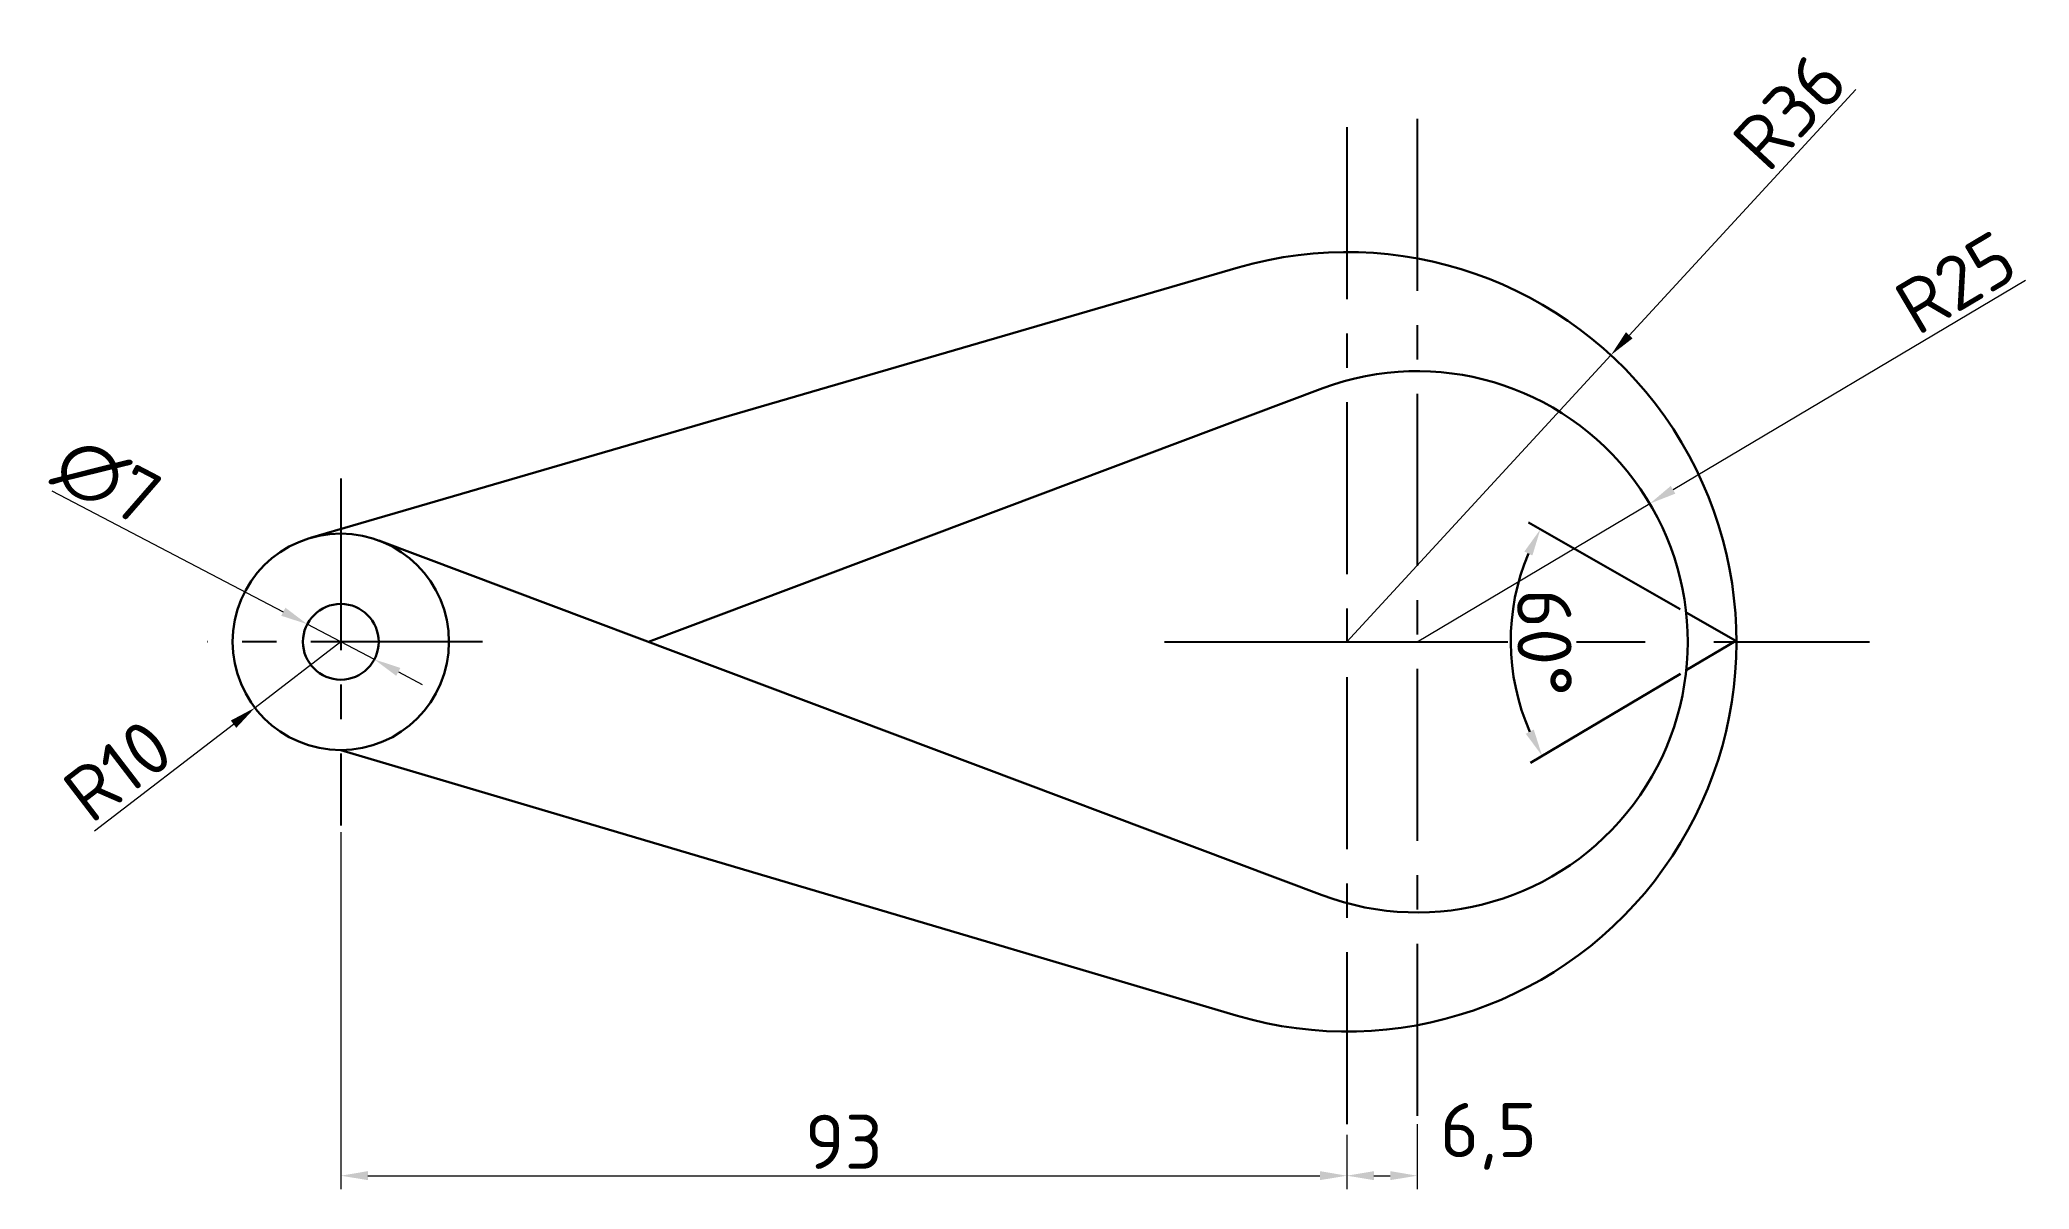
# Model space of a CAD drawing. Header units: millimetres. Extents: x 27 to 211, y 37 to 143.
import ezdxf

# ---------------------------------------------------------------- set-up
doc = ezdxf.new("R2010")
doc.units = ezdxf.units.MM
doc.linetypes.add('CENTRO', pattern=[50.8, 31.75, -6.35, 6.35, -6.35])
doc.layers.add('Acotacion', color=1, linetype='Continuous', lineweight=5)
doc.layers.add('lineavisib', color=7, linetype='Continuous', lineweight=30)
doc.layers.add('Lineas de eje', color=3, linetype='CENTRO')
doc.styles.add('Estilo2', font='ISOCPEUR Regular.ttf')
doc.dimstyles.new('Medios 1-1', dxfattribs={"dimtxt": 5, "dimasz": 2.5, "dimexe": 1.25, "dimexo": 0.625, "dimtad": 1, "dimzin": 9, "dimtxsty": 'Estilo2', "dimcen": 2.5, "dimclrd": 256, "dimclre": 256, "dimclrt": 4, "dimadec": 0, "dimazin": 2, "dimtfac": 1, "dimtmove": 0, "dimatfit": 3, "dimfxl": 1, "dimlwd": -1, "dimlwe": -1, "dimarcsym": 1})

# ---------------------------------------------------------------- blocks, each defined once
blk = doc.blocks.new('*D11')
at = {"layer": 'Defpoints', "color": 0, "transparency": 16777216}
for p in [(163.45, 90.84), (179.38, 89.99), (183.96, 87.37), (183.96, 87.37), (179.38, 84.66)]:
    blk.add_point(p, dxfattribs=at)
at = {"layer": 'lineavisib', "transparency": 16777216}
for p, q in [((178.83, 90.3), (164.81, 98.3)), ((178.84, 84.34), (164.99, 76.13))]:
    blk.add_line(p, q, dxfattribs=at)
blk.add_arc((183.96, 87.37), 20.8, 157.1651, 203.7485, dxfattribs=at)
for points in [[(164.42, 95.63), (165.16, 95.26), (165.9, 97.68)], [(165.29, 79.19), (164.55, 78.8), (166.06, 76.77)]]:
    blk.add_solid(points, dxfattribs=at)
at = {"layer": 'lineavisib', "color": 4, "transparency": 16777216, "insert": (166.28, 87.23), "char_height": 5, "attachment_point": 5, "rotation": 270.4568, "style": 'Estilo2'}
blk.add_mtext('60°', dxfattribs=at)
blk = doc.blocks.new('*D12')
at = {"layer": 'Acotacion', "transparency": 16777216}
for p, q in [((55.02, 87.29), (47.09, 81.21)), ((32.25, 69.82), (45.1, 79.69))]:
    blk.add_line(p, q, dxfattribs=at)
blk.add_solid([(44.85, 80.02), (45.36, 79.35), (47.09, 81.21)], dxfattribs=at)
at = {"layer": 'Defpoints', "color": 0, "transparency": 16777216}
for p in [(55.02, 87.29), (47.09, 81.21)]:
    blk.add_point(p, dxfattribs=at)
at = {"layer": 'Acotacion', "color": 4, "transparency": 16777216, "insert": (34.41, 75.42), "char_height": 5, "attachment_point": 5, "rotation": 37.4971, "style": 'Estilo2'}
blk.add_mtext('R10', dxfattribs=at)
blk = doc.blocks.new('*D13')
at = {"layer": 'Acotacion', "transparency": 16777216}
for p, q in [((28.31, 101.25), (49.7, 90.07)), ((58.12, 85.67), (51.92, 88.92)), ((60.34, 84.52), (62.55, 83.36))]:
    blk.add_line(p, q, dxfattribs=at)
for points in [[(49.9, 90.44), (49.51, 89.7), (51.92, 88.92)], [(60.53, 84.88), (60.14, 84.15), (58.12, 85.67)]]:
    blk.add_solid(points, dxfattribs=at)
at = {"layer": 'Defpoints', "color": 0, "transparency": 16777216}
for p in [(51.92, 88.92), (58.12, 85.67)]:
    blk.add_point(p, dxfattribs=at)
at = {"layer": 'Acotacion', "color": 4, "transparency": 16777216, "insert": (33.42, 102.11), "char_height": 5, "attachment_point": 5, "rotation": 332.4061, "style": 'Estilo2'}
blk.add_mtext('∅7', dxfattribs=at)
blk = doc.blocks.new('*D14')
at = {"layer": 'Acotacion', "transparency": 16777216}
for p, q in [((55.02, 69.72), (55.02, 36.73)), ((148.02, 41.75), (148.02, 36.73)), ((57.52, 37.98), (145.52, 37.98))]:
    blk.add_line(p, q, dxfattribs=at)
for points in [[(57.52, 38.4), (57.52, 37.57), (55.02, 37.98)], [(145.52, 38.4), (145.52, 37.57), (148.02, 37.98)]]:
    blk.add_solid(points, dxfattribs=at)
at = {"layer": 'Defpoints', "color": 0, "transparency": 16777216}
for p in [(55.02, 70.34), (148.02, 42.37), (148.02, 37.98)]:
    blk.add_point(p, dxfattribs=at)
at = {"layer": 'Acotacion', "color": 4, "transparency": 16777216, "insert": (101.52, 41.11), "char_height": 5, "attachment_point": 5, "style": 'Estilo2'}
blk.add_mtext('93', dxfattribs=at)
blk = doc.blocks.new('*D15')
at = {"layer": 'Acotacion', "transparency": 16777216}
for p, q in [((154.52, 42.74), (154.52, 36.73)), ((148.02, 41.75), (148.02, 36.73)), ((150.52, 37.98), (152.02, 37.98))]:
    blk.add_line(p, q, dxfattribs=at)
for points in [[(150.52, 38.4), (150.52, 37.57), (148.02, 37.98)], [(152.02, 38.4), (152.02, 37.57), (154.52, 37.98)]]:
    blk.add_solid(points, dxfattribs=at)
at = {"layer": 'Defpoints', "color": 0, "transparency": 16777216}
for p in [(148.02, 42.37), (154.52, 43.37), (154.52, 37.98)]:
    blk.add_point(p, dxfattribs=at)
at = {"layer": 'Acotacion', "color": 4, "transparency": 16777216, "insert": (161.1, 41.61), "char_height": 5, "attachment_point": 5, "style": 'Estilo2'}
blk.add_mtext('6,5', dxfattribs=at)
blk = doc.blocks.new('*D9')
at = {"layer": 'Acotacion', "transparency": 16777216}
for p, q in [((210.73, 120.66), (178.17, 101.33)), ((154.52, 87.29), (176.02, 100.06))]:
    blk.add_line(p, q, dxfattribs=at)
blk.add_solid([(177.95, 101.69), (178.38, 100.98), (176.02, 100.06)], dxfattribs=at)
at = {"layer": 'Defpoints', "color": 0, "transparency": 16777216}
for p in [(176.02, 100.06), (154.52, 87.29)]:
    blk.add_point(p, dxfattribs=at)
at = {"layer": 'Acotacion', "color": 4, "transparency": 16777216, "insert": (204.29, 120.48), "char_height": 5, "attachment_point": 5, "rotation": 30.6984, "style": 'Estilo2'}
blk.add_mtext('R25', dxfattribs=at)
blk = doc.blocks.new('*D10')
at = {"layer": 'Acotacion', "transparency": 16777216}
for p, q in [((195.05, 138.32), (174.11, 115.6)), ((148.02, 87.29), (172.42, 113.77))]:
    blk.add_line(p, q, dxfattribs=at)
blk.add_solid([(173.81, 115.89), (174.42, 115.32), (172.42, 113.77)], dxfattribs=at)
at = {"layer": 'Defpoints', "color": 0, "transparency": 16777216}
for p in [(172.42, 113.77), (148.02, 87.29)]:
    blk.add_point(p, dxfattribs=at)
at = {"layer": 'Acotacion', "color": 4, "transparency": 16777216, "insert": (188.94, 136.3), "char_height": 5, "attachment_point": 5, "rotation": 47.3339, "style": 'Estilo2'}
blk.add_mtext('R36', dxfattribs=at)

msp = doc.modelspace()

# ---------------------------------------------------------------- linework, layer by layer
at = {"layer": 'Lineas de eje', "ltscale": 0.5}
for p, q in [((148.02, 134.83), (148.02, 42.371)), ((154.52, 135.594), (154.52, 43.368)), ((55.02, 102.386), (55.02, 70.341)), ((55.02, 102.386), (55.02, 70.341)), ((68.113, 87.294), (42.681, 87.294))]:
    msp.add_line(p, q, dxfattribs=at)
at = {"layer": 'Lineas de eje'}
msp.add_line((131.149, 87.294), (196.333, 87.294), dxfattribs=at)
at = {"layer": 'lineavisib'}
for p, q in [((52.225, 96.896), (137.956, 121.859)), ((83.449, 87.294), (145.801, 110.724)), ((58.538, 96.655), (145.726, 63.892)), ((183.957, 87.37), (179.375, 89.987)), ((179.381, 84.66), (183.957, 87.37))]:
    msp.add_line(p, q, dxfattribs=at)
msp.add_lwpolyline([(55.02, 77.294), (137.796, 52.777)], dxfattribs=at)
for radius in [10, 3.5]:
    msp.add_circle((55.02, 87.294), radius, dxfattribs=at)
for centre, radius, start, end in [((148.02, 87.294), 36, 253.50108, 106.23454), ((154.52, 87.294), 25, 249.40507, 110.41366)]:
    msp.add_arc(centre, radius, start, end, dxfattribs=at)

# ---------------------------------------------------------------- dimensions: what is measured, and where the dimension line sits
at = {"layer": 'Acotacion'}
for center, mpoint, picture, middle in [((148.02, 87.294), (172.418, 113.766), '*D10', (191.234, 134.18)), ((154.52, 87.294), (176.017, 100.057), '*D9', (205.888, 117.793)), ((55.02, 87.294), (47.087, 81.207), '*D12', (36.316, 72.943))]:
    dim = msp.add_radius_dim(center=center, mpoint=mpoint, dimstyle='Medios 1-1', dxfattribs=at)
    dim.commit()
    dim.dimension.update_dxf_attribs({"geometry": picture, "text_midpoint": middle, "dimtype": 164})
dim = msp.add_diameter_dim_2p(p1=(58.122, 85.673), p2=(51.919, 88.916), dimstyle='Medios 1-1', dxfattribs=at)
dim.commit()
dim.dimension.update_dxf_attribs({"geometry": '*D13', "text_midpoint": (31.968, 99.343), "dimtype": 163})
dim = msp.add_linear_dim(base=(148.02, 37.985), p1=(55.02, 70.341), p2=(148.02, 42.371), dimstyle='Medios 1-1', dxfattribs=at)
dim.commit()
dim.dimension.update_dxf_attribs({"geometry": '*D14', "text_midpoint": (101.52, 37.985), "dimtype": 160})
dim = msp.add_linear_dim(base=(154.52, 37.985), p1=(148.02, 42.371), p2=(154.52, 43.368), dimstyle='Medios 1-1', override={"dimdle": 3, "dimtmove": 1}, dxfattribs=at)
dim.commit()
dim.dimension.update_dxf_attribs({"geometry": '*D15', "text_midpoint": (161.103, 37.985), "dimtype": 160})
at = {"layer": 'lineavisib'}
dim = msp.add_angular_dim_2l(base=(163.451, 90.84), line1=((179.381, 84.66), (183.957, 87.37)), line2=((183.957, 87.37), (179.375, 89.987)), dimstyle='Medios 1-1', dxfattribs=at)
dim.commit()
dim.dimension.update_dxf_attribs({"geometry": '*D11', "text_midpoint": (166.285, 87.229)})

doc.saveas('drawing.dxf')
